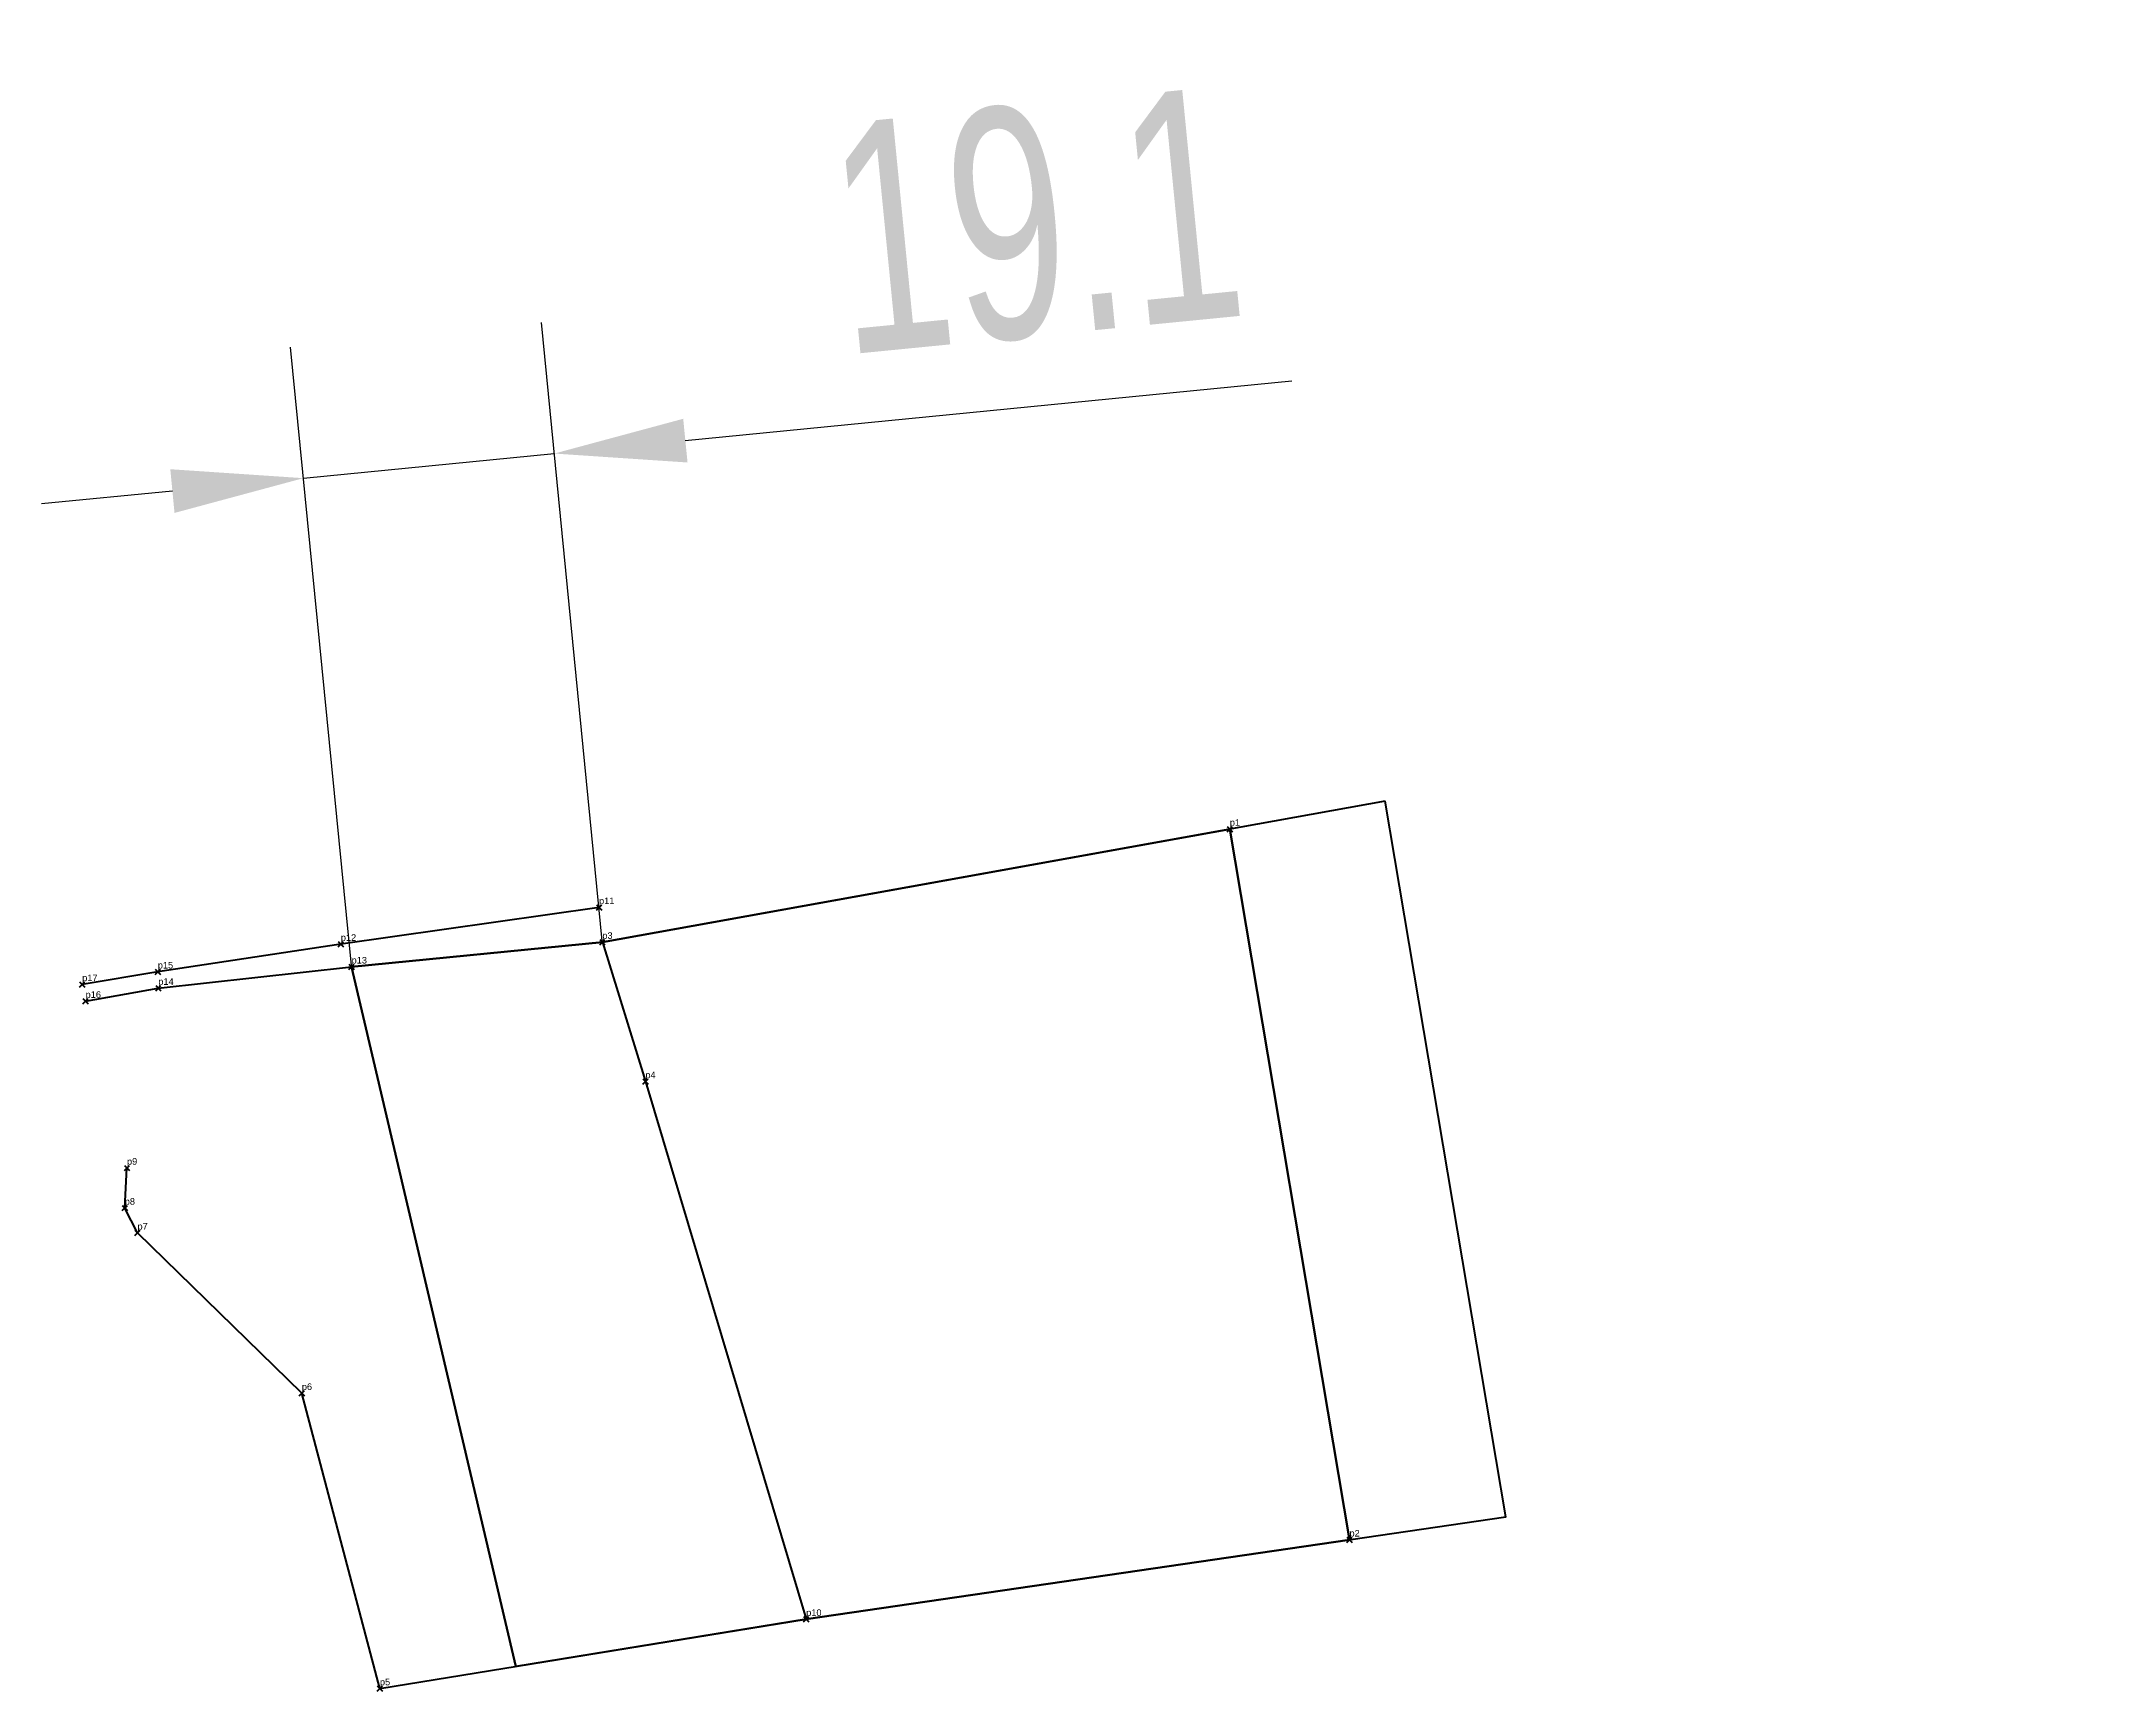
# Model space of a CAD drawing. Header units: millimetres. Extents: x 625060 to 625217, y 1346468 to 1346657.
# Drawn here: x 625059.7 to 625216.9, y 1346531.1 to 1346656.6 of the extents above; entities that cross this region are included whole.
import ezdxf

# ---------------------------------------------------------------- set-up
doc = ezdxf.new("R2010")
doc.units = ezdxf.units.MM
doc.header["$PDMODE"] = 3
doc.header["$PDSIZE"] = 0.2
doc.layers.get('0').update_dxf_attribs({"color": 1, "linetype": 'CONTINUOUS', "lineweight": 100})
doc.layers.get('Defpoints').update_dxf_attribs({"linetype": 'CONTINUOUS'})
doc.layers.add('Point', color=5, linetype='CONTINUOUS', lineweight=100)
doc.layers.add('Point_Name', color=1, linetype='CONTINUOUS', lineweight=100)
doc.styles.get("Standard").update_dxf_attribs({"font": 'arial.ttf', "width": 0.65})
doc.dimstyles.new('ISO-25', dxfattribs={"dimtxt": 2.5, "dimasz": 2.5, "dimexe": 1.25, "dimexo": 0.625, "dimtad": 1, "dimtxsty": 'Standard', "dimcen": 2.5, "dimadec": 0, "dimazin": 0, "dimtfac": 1, "dimtmove": 0, "dimatfit": 3, "dimfxl": 1, "dimarcsym": 0})

# ---------------------------------------------------------------- blocks, each defined once
blk = doc.blocks.new('*D8')
at = {"color": 6, "lineweight": -2, "transparency": 16777216}
for p, q in [((625102.33, 1346588.25), (625097.71, 1346635.21)), ((625083.29, 1346586.38), (625078.66, 1346633.34)), ((625108.64, 1346626.24), (625154.7, 1346630.77)), ((625079.64, 1346623.39), (625098.69, 1346625.26)), ((625069.69, 1346622.41), (625059.74, 1346621.43))]:
    blk.add_line(p, q, dxfattribs=at)
at = {"color": 6, "transparency": 16777216}
for points in [[(625108.48, 1346627.9), (625108.81, 1346624.58), (625098.69, 1346625.26)], [(625069.53, 1346624.07), (625069.85, 1346620.75), (625079.64, 1346623.39)]]:
    blk.add_solid(points, dxfattribs=at)
at = {"layer": 'Defpoints', "color": 0, "transparency": 16777216}
for p in [(625098.69, 1346625.26), (625102.34, 1346588.15, 35.99), (625083.3, 1346586.28, 35.99)]:
    blk.add_point(p, dxfattribs=at)
at = {"color": 3, "transparency": 16777216, "insert": (625135.28, 1346642.86), "char_height": 17.5, "attachment_point": 5, "rotation": 5.6196}
blk.add_mtext('19.1', dxfattribs=at)

msp = doc.modelspace()

# ---------------------------------------------------------------- linework, layer by layer
for points, elevation in [([(625161.8, 1346598.87), (625102.34, 1346588.15), (625105.61, 1346577.57), (625117.82, 1346536.73), (625170.96, 1346544.5), (625161.8, 1346598.87)], 40.19), ([(625102.09, 1346590.79), (625082.48, 1346588), (625068.58, 1346585.9), (625062.84, 1346584.94)], 39.01), ([(625063.1, 1346583.67), (625068.62, 1346584.66), (625083.3, 1346586.28), (625102.34, 1346588.15)], 35.99), ([(625085.45, 1346531.46), (625079.52, 1346553.89), (625067.04, 1346566.07), (625066.07, 1346567.96), (625066.24, 1346571)], 38.96)]:
    msp.add_lwpolyline(points, dxfattribs=dict(elevation=elevation))
at = {"color": 6}
for points, elevation in [([(625149.99, 1346596.74), (625159.08, 1346542.76), (625117.82, 1346536.73), (625095.76, 1346533.14), (625083.3, 1346586.28), (625102.34, 1346588.15), (625149.99, 1346596.74)], 40.19), ([(625102.34, 1346588.15), (625083.3, 1346586.28), (625095.76, 1346533.14)], 35.99), ([(625085.45, 1346531.46), (625117.82, 1346536.73)], 38.96)]:
    msp.add_lwpolyline(points, dxfattribs=dict(at, elevation=elevation))
at = {"color": 2, "elevation": 35.99}
msp.add_lwpolyline([(625102.34, 1346588.15), (625105.61, 1346577.57), (625117.82, 1346536.73), (625159.08, 1346542.76), (625149.99, 1346596.74), (625102.34, 1346588.15)], dxfattribs=at)
at = {"layer": 'Point'}
for p in [(625149.99, 1346596.74, 40.19), (625102.09, 1346590.79, 39.01), (625082.48, 1346588, 39.43), (625102.34, 1346588.15, 38.93), (625083.3, 1346586.28, 39.7), (625062.84, 1346584.94, 35.78), (625068.58, 1346585.9, 36.76), (625063.1, 1346583.67, 35.99), (625068.62, 1346584.66, 36.85), (625105.61, 1346577.57, 39.59), (625066.24, 1346571, 37.79), (625066.07, 1346567.96, 38.15), (625067.04, 1346566.07, 39), (625079.52, 1346553.89, 39.01), (625159.08, 1346542.76, 40.25), (625117.82, 1346536.73, 40.05), (625085.45, 1346531.46, 38.96)]:
    msp.add_point(p, dxfattribs=at)

# ---------------------------------------------------------------- texts
at = {"layer": 'Point_Name'}
for s, p in [('p1', (625149.99, 1346596.99)), ('p11', (625102.09, 1346591.04)), ('p12', (625082.48, 1346588.25)), ('p3', (625102.34, 1346588.4)), ('p15', (625068.58, 1346586.15)), ('p13', (625083.3, 1346586.53)), ('p17', (625062.84, 1346585.19)), ('p14', (625068.62, 1346584.91)), ('p16', (625063.1, 1346583.92)), ('p4', (625105.61, 1346577.82)), ('p9', (625066.24, 1346571.25)), ('p8', (625066.07, 1346568.21)), ('p7', (625067.04, 1346566.32)), ('p6', (625079.52, 1346554.14)), ('p2', (625159.08, 1346543.01)), ('p10', (625117.82, 1346536.98)), ('p5', (625085.45, 1346531.71))]:
    msp.add_text(s, height=0.5, dxfattribs=at).set_placement(p)

# ---------------------------------------------------------------- dimensions: what is measured, and where the dimension line sits
at = {"color": 2}
dim = msp.add_aligned_dim(p1=(625083.3, 1346586.28, 35.99), p2=(625102.34, 1346588.15, 35.99), distance=37.29, dimstyle='ISO-25', override={"dimscale": 0.05, "dimtxt": 350, "dimasz": 200, "dimexe": 200, "dimexo": 2, "dimgap": 100, "dimdec": 1, "dimdsep": 46, "dimclrd": 6, "dimclre": 6, "dimclrt": 3, "dimtdec": 1}, dxfattribs=at)
dim.commit()
dim.dimension.update_dxf_attribs({"geometry": '*D8', "text_midpoint": (625135.28, 1346642.86)})

doc.saveas('drawing.dxf')
